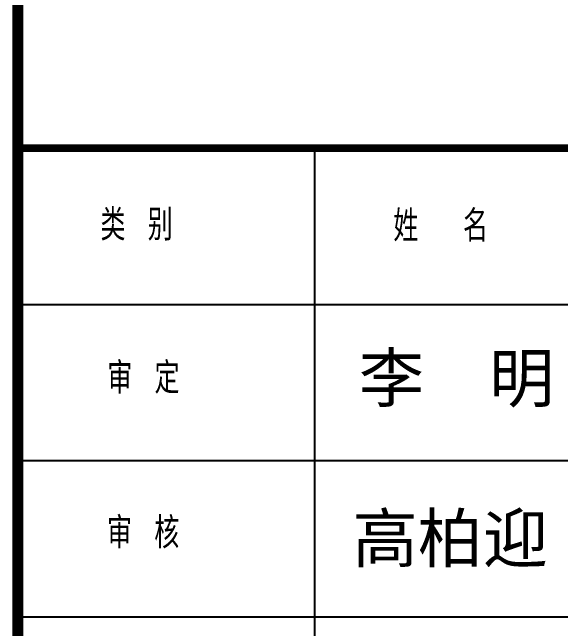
# Model space of a CAD drawing. Extents: x 1728470 to 1835391, y -157368 to 197905.
# Drawn here: x 1810186 to 1814045, y 65158 to 69498 of the extents above; entities that cross this region are included whole.
import ezdxf

# ---------------------------------------------------------------- set-up
doc = ezdxf.new("R2010")
doc.units = 0
doc.header["$LTSCALE"] = 1000
doc.header["$MEASUREMENT"] = 0
for name, color, linetype in [('PP-PM-TK', 7, 'CONTINUOUS'), ('PUB_TEXT', 7, 'CONTINUOUS'), ('PUB_TITLE', 4, 'CONTINUOUS'), ('签名', 255, 'CONTINUOUS')]:
    doc.layers.add(name, color=color, linetype=linetype)
doc.styles.add('-黑体', font='simhei.ttf', dxfattribs={"width": 0.8})
doc.styles.add('TQ', font='txt.shx', dxfattribs={"width": 0.8, "bigfont": 'hztxt.shx'})

msp = doc.modelspace()

# ---------------------------------------------------------------- linework, layer by layer
at = {"layer": 'PP-PM-TK', "color": 4, "const_width": 77}
msp.add_lwpolyline([(1810224.8, 102951.1), (1810224.8, 42951.1)], dxfattribs=at)
at = {"layer": 'PUB_TITLE', "color": 4}
for p, q in [((1812314.8, 60841.5), (1812314.8, 68541.5)), ((1810224.8, 67441.5), (1816274.8, 67441.5)), ((1810224.8, 66341.5), (1816274.8, 66341.5)), ((1810224.8, 65241.5), (1816274.8, 65241.5))]:
    msp.add_line(p, q, dxfattribs=at)
at = {"layer": 'PUB_TITLE', "color": 4, "const_width": 55}
msp.add_lwpolyline([(1810224.8, 68541.5), (1816274.8, 68541.5)], dxfattribs=at)

# ---------------------------------------------------------------- texts
at = {"layer": 'PUB_TEXT', "color": 2, "char_height": 220, "width": 1847.813, "attachment_point": 1, "style": 'TQ'}
for s, insert in [('类 别', (1810806.4, 68111.4)), ('姓  名', (1812868, 68103.2)), ('审 定', (1810854.4, 67033)), ('审 核', (1810852.4, 65942.7))]:
    msp.add_mtext(s, dxfattribs=dict(at, insert=insert))
at = {"layer": '签名', "linetype": 'CONTINUOUS', "style": '-黑体'}
for s, p in [('李  明', (1812624.9, 66754.6)), ('高柏迎', (1812579.5, 65626.1))]:
    msp.add_text(s, height=336.6, dxfattribs=at).set_placement(p)

doc.saveas('drawing.dxf')
